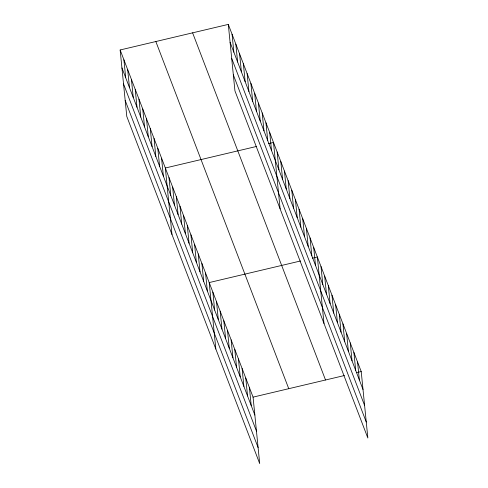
<?xml version="1.0" encoding="UTF-8"?>
<svg xmlns="http://www.w3.org/2000/svg" width="488" height="488" viewBox="0 0 488 488"><rect width="100%" height="100%" fill="white"/><g stroke="black" fill="none" stroke-linecap="round" stroke-linejoin="round"><path stroke-width="0.73" d="M120.146 49.971L253.065 397.128L259.701 463.6L126.782 116.437L120.146 49.971L228.299 24.4L361.218 371.563L367.854 438.029L234.935 90.872L228.299 24.4M256.694 146.406L165.34 168.006L171.971 234.472M268.595 143.594L273.493 142.435L280.124 208.901M300.559 260.97L209.2 282.57L215.836 349.036M312.454 258.158L317.359 256.999L323.989 323.465M253.065 397.128L344.424 375.528M356.319 372.716L361.218 371.563M230.092 42.34L363.011 389.497M231.69 58.353L364.609 405.516M233.337 74.853L366.256 422.016M192.607 32.836L325.526 380M155.837 41.535L288.756 388.692M121.939 67.911L254.858 415.068M123.537 83.924L256.456 431.087M125.184 100.424L258.103 447.587M357.564 362.011L359.357 379.951M353.91 352.464L355.697 370.404M350.256 342.918L352.043 360.858M346.596 333.371L348.389 351.311M342.942 323.825L344.735 341.765M339.288 314.278L341.075 332.218M335.634 304.732L337.421 322.672M331.974 295.185L333.768 313.125M328.32 285.639L330.114 303.579M324.666 276.092L326.46 294.032M321.012 266.546L322.8 284.486M313.699 247.453L315.492 265.387M310.045 237.906L311.838 255.84M306.391 228.36L308.178 246.294M302.737 218.807L304.524 236.747M299.077 209.261L300.87 227.201M295.423 199.714L297.216 217.654M291.769 190.167L293.556 208.108M288.115 180.621L289.902 198.561M284.455 171.075L286.249 189.015M280.801 161.528L282.595 179.468M277.147 151.982L278.941 169.922M269.724 132.596L271.517 150.536M265.96 122.763L267.753 140.703M262.196 112.923L263.984 130.863M258.426 103.09L260.22 121.03M254.663 93.251L256.45 111.191M250.893 83.418L252.686 101.358M247.129 73.578L248.923 91.518M243.366 63.745L245.153 81.685M239.596 53.906L241.389 71.846M235.832 44.072L237.619 62.013M232.068 34.233L233.856 52.173M249.411 387.582L251.204 405.522M245.757 378.035L247.544 395.975M242.103 368.489L243.89 386.429M238.443 358.942L240.236 376.882M234.789 349.396L236.582 367.336M231.135 339.849L232.922 357.789M227.481 330.303L229.269 348.243M223.821 320.756L225.615 338.696M220.167 311.21L221.961 329.15M216.513 301.663L218.301 319.603M212.859 292.117L214.647 310.057M205.546 273.024L207.339 290.958M201.892 263.477L203.685 281.411M198.238 253.925L200.025 271.865M194.584 244.378L196.371 262.318M190.924 234.832L192.717 252.772M187.27 225.285L189.063 243.225M183.616 215.739L185.403 233.679M179.962 206.192L181.749 224.132M176.302 196.646L178.096 214.586M172.648 187.099L174.442 205.039M168.994 177.553L170.782 195.493M161.571 158.167L163.364 176.107M157.807 148.334L159.594 166.274M154.043 138.494L155.831 156.434M150.273 128.661L152.067 146.601M146.51 118.822L148.297 136.762M142.74 108.989L144.533 126.929M138.976 99.149L140.77 117.089M135.213 89.316L137 107.256M131.443 79.477L133.236 97.417M127.679 69.644L129.466 87.584M123.909 59.804L125.703 77.745"/></g></svg>
